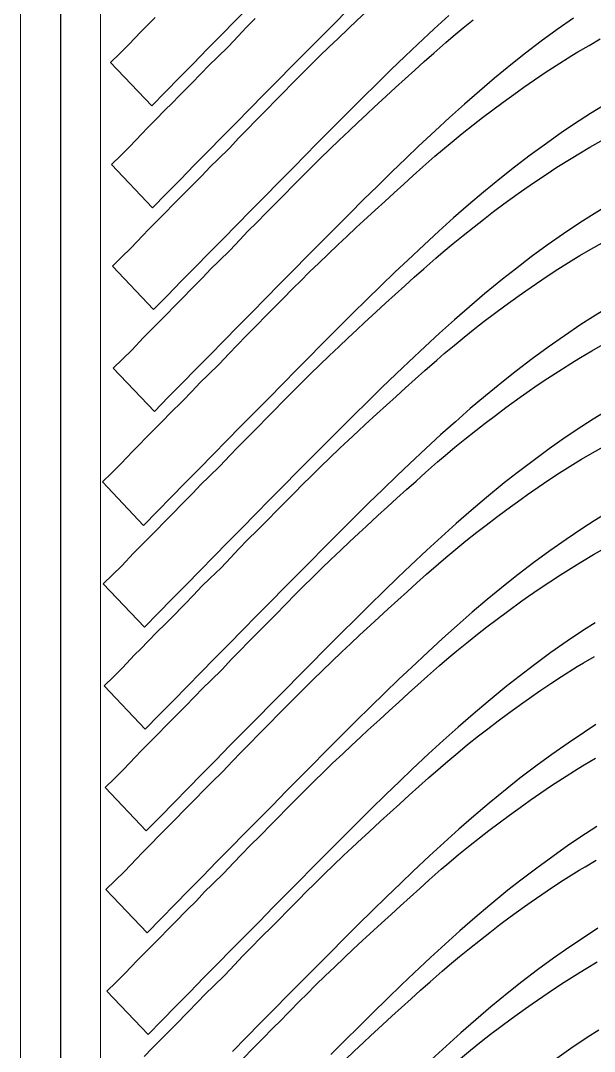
# Model space of a CAD drawing. Header units: millimetres. Extents: x -10628 to 24720, y -21829 to 4032.
# Drawn here: x 13649 to 13937, y -13131 to -12614 of the extents above; entities that cross this region are included whole.
import ezdxf
from ezdxf.enums import TextEntityAlignment as Align
from ezdxf.lldxf.tags import DXFTag

# ---------------------------------------------------------------- set-up
doc = ezdxf.new("R2010")
doc.units = ezdxf.units.MM
doc.layers.add('layer khung van cnc', color=7, linetype='Continuous', lineweight=25, true_color=0xfbf59b)
doc.layers.add('layer mau', color=7, linetype='Continuous')
doc.styles.add('Text Dim', font='arial.ttf')
tags = doc.linetypes.add('KVVIENMAY', pattern='A,46.311228,-10.280676,["KV VIỀN MÁY",Text Dim,S=10.028098,R=0,X=0,Y=-4.346144],-100.988212', length=157.580116).pattern_tags.tags
tags[6] = DXFTag(74, 10)

# ---------------------------------------------------------------- blocks, each defined once
blk = doc.blocks.new('khung van cnc')
at = {"lineweight": 5}
blk.add_lwpolyline([(-193, -99.44), (-193, 2370.56), (-223, 2400.56), (-1463, 2400.56), (-1493, 2370.56), (-1493, -99.44)], close=True, dxfattribs=at)
at = {"color": 1, "linetype": 'KVVIENMAY'}
blk.add_lwpolyline([(-511.88, -84.44), (-213, -84.44), (-213, 2370.56), (-228, 2385.56), (-1458.01, 2385.56), (-1473, 2370.56), (-1473, -84.44), (-1172.83, -84.44)], dxfattribs=at)
at = {"lineweight": 5}
blk.add_lwpolyline([(-513.55, -69.44), (-233, -69.44), (-233, 2370.56), (-1453, 2370.56), (-1453, -69.44), (-1173, -69.44)], dxfattribs=at)
at = {"layer": 'layer mau'}
for tag, p in [('ÁGF', (-518, -155.91)), ('TENFILE', (-518, -268.86)), ('TENFILE', (-518, -381.81)), ('TENFILE', (-518, -494.76))]:
    blk.add_attdef(tag, text='', height=30, dxfattribs=at).set_placement(p, align=Align.MIDDLE_CENTER)

msp = doc.modelspace()

# ---------------------------------------------------------------- linework, layer by layer
for points in [[(13763.631, -12606.686, 0), (13756.643, -12613.79, 0), (13749.659, -12620.896, 0), (13742.677, -12628.005, 0), (13735.698, -12635.115, 0), (13728.719, -12642.227, 0), (13721.742, -12649.34, 0), (13714.765, -12656.454, 0), (13694.114, -12634.671, 0), (13698.774, -12630.184, 0.327), (13703.367, -12625.631, 0.462), (13709.351, -12619.248, 0), (13712.293, -12616.27, 0), (13716.443, -12612.07, 0)], [(13813.136, -12608.258, 0), (13806.102, -12615.316, 0), (13796.598, -12624.9, 0), (13792.075, -12629.47, 0), (13785.071, -12636.557, 0), (13778.072, -12643.649, 0), (13771.077, -12650.745, 0), (13764.086, -12657.845, 0), (13757.099, -12664.948, 0), (13750.115, -12672.054, 0), (13743.133, -12679.163, 0), (13736.153, -12686.274, 0), (13729.175, -12693.386, 0), (13722.198, -12700.499, 0), (13715.221, -12707.612, 0), (13694.57, -12685.829, 0), (13699.23, -12681.343, 0.327), (13703.823, -12676.789, 0.462), (13709.807, -12670.407, 0), (13712.749, -12667.429, 0), (13716.899, -12663.229, 0), (13721.238, -12658.837, 0), (13725.137, -12654.89, 0), (13728.481, -12651.505, 0), (13734.89, -12645.007, 0), (13739.462, -12640.353, 0), (13743.61, -12635.914, 0.685), (13747.609, -12632.063, 0), (13753.288, -12626.567, 0.402), (13758.098, -12621.388, 0), (13762.194, -12617.098, -0.176), (13766.722, -12612.477, -0.203)], [(13863.848, -12611.049, 0), (13856.507, -12617.792, 0), (13848.299, -12625.492, 0), (13842.019, -12631.481, 0), (13834.854, -12638.407, 0), (13827.732, -12645.376, 0), (13820.647, -12652.382, 0), (13813.592, -12659.417, 0), (13806.558, -12666.475, 0), (13797.054, -12676.058, 0), (13792.531, -12680.629, 0), (13785.527, -12687.716, 0), (13778.528, -12694.808, 0), (13771.533, -12701.904, 0), (13764.542, -12709.003, 0), (13757.555, -12716.107, 0), (13750.571, -12723.213, 0), (13743.589, -12730.322, 0), (13736.609, -12737.432, 0), (13729.631, -12744.544, 0), (13722.654, -12751.657, 0), (13715.677, -12758.771, 0), (13695.026, -12736.988, 0), (13699.686, -12732.501, 0.327), (13704.279, -12727.948, 0.462), (13710.263, -12721.565, 0), (13713.205, -12718.587, 0), (13717.354, -12714.387, 0), (13721.693, -12709.995, 0), (13725.593, -12706.048, 0), (13728.937, -12702.664, 0), (13735.346, -12696.165, 0), (13739.918, -12691.512, 0), (13744.066, -12687.072, 0.685), (13748.064, -12683.221, 0), (13753.744, -12677.725, 0.402), (13758.553, -12672.547, 0), (13762.65, -12668.257, -0.176), (13767.178, -12663.636, -0.203), (13771.732, -12659.055, -0.129), (13777.979, -12652.777, 0), (13780.828, -12649.884, 0.027), (13785.353, -12645.265, 0.028), (13790.984, -12639.542, 0), (13794.451, -12636.066, -0.012), (13799.049, -12631.518, -0.017), (13803.678, -12627.003, -0.014), (13808.334, -12622.515, -0.007), (13813.354, -12617.73, 0), (13817.714, -12613.611, 0.002), (13822.435, -12609.192, 0.001)], [(13926.462, -12612.357, 0), (13918.305, -12618.088, 0), (13910.262, -12623.979, 0), (13902.334, -12630.023, 0), (13895.85, -12635.143, 0), (13886.82, -12642.539, 0), (13879.223, -12648.988, 0), (13871.72, -12655.549, 0), (13864.304, -12662.207, 0), (13856.963, -12668.95, 0), (13848.755, -12676.651, 0), (13842.475, -12682.64, 0), (13835.31, -12689.565, 0), (13828.188, -12696.534, 0), (13821.103, -12703.54, 0), (13814.047, -12710.575, 0), (13807.014, -12717.633, 0), (13797.509, -12727.217, 0), (13792.986, -12731.788, 0), (13785.982, -12738.874, 0), (13778.983, -12745.966, 0), (13771.989, -12753.062, 0), (13764.998, -12760.162, 0), (13758.011, -12767.265, 0), (13751.027, -12774.372, 0), (13744.045, -12781.48, 0), (13737.065, -12788.591, 0), (13730.087, -12795.703, 0), (13723.109, -12802.816, 0), (13716.133, -12809.929, 0), (13695.482, -12788.146, 0), (13700.142, -12783.66, 0.327), (13704.734, -12779.107, 0.462), (13710.718, -12772.724, 0), (13713.661, -12769.746, 0), (13717.81, -12765.546, 0), (13722.149, -12761.154, 0), (13726.049, -12757.207, 0), (13729.392, -12753.822, 0), (13735.801, -12747.324, 0), (13740.374, -12742.67, 0), (13744.521, -12738.231, 0.685), (13748.52, -12734.38, 0), (13754.2, -12728.884, 0.402), (13759.009, -12723.705, 0), (13763.106, -12719.415, -0.176), (13767.633, -12714.794, -0.203), (13772.187, -12710.214, -0.129), (13778.435, -12703.935, 0), (13781.283, -12701.043, 0.027), (13785.809, -12696.423, 0.028), (13791.44, -12690.7, 0), (13794.906, -12687.225, -0.012), (13799.504, -12682.677, -0.017), (13804.133, -12678.161, -0.014), (13808.79, -12673.674, -0.007), (13813.809, -12668.888, 0), (13818.169, -12664.77, 0.002), (13822.89, -12660.35, 0.001), (13826.46, -12657.037, 0), (13832.396, -12651.58, -0.001), (13837.175, -12647.224, -0.001), (13841.964, -12642.877, 0), (13846.79, -12638.505, 0), (13851.552, -12634.196, 0), (13856.364, -12629.876, 0), (13862.389, -12624.574, 0), (13866.114, -12621.379, 0), (13871.072, -12617.227, 0), (13876.082, -12613.136, 0)], [(13946.148, -12653.398, 0), (13935.017, -12660.266, 0), (13929.263, -12663.99, 0), (13920.992, -12669.553, 0), (13912.835, -12675.284, 0), (13904.792, -12681.176, 0), (13896.864, -12687.22, 0), (13890.38, -12692.34, 0), (13881.35, -12699.735, 0), (13873.753, -12706.185, 0), (13866.251, -12712.745, 0), (13858.834, -12719.404, 0), (13851.494, -12726.147, 0), (13843.285, -12733.847, 0), (13837.005, -12739.836, 0), (13829.84, -12746.762, 0), (13822.719, -12753.731, 0), (13815.634, -12760.737, 0), (13808.578, -12767.772, 0), (13801.545, -12774.83, 0), (13792.04, -12784.413, 0), (13787.517, -12788.984, 0), (13780.513, -12796.071, 0), (13773.514, -12803.163, 0), (13766.519, -12810.259, 0), (13759.529, -12817.359, 0), (13752.541, -12824.462, 0), (13745.557, -12831.568, 0), (13738.575, -12838.677, 0), (13731.596, -12845.787, 0), (13724.617, -12852.899, 0), (13717.64, -12860.012, 0), (13710.663, -12867.126, 0), (13690.012, -12845.343, 0), (13694.672, -12840.856, 0.327), (13699.265, -12836.303, 0.462), (13705.249, -12829.92, 0), (13708.191, -12826.942, 0), (13712.341, -12822.742, 0), (13716.68, -12818.35, 0), (13720.579, -12814.403, 0), (13723.923, -12811.019, 0), (13730.332, -12804.52, 0), (13734.905, -12799.867, 0), (13739.052, -12795.427, 0.685), (13743.051, -12791.576, 0), (13748.73, -12786.081, 0.402), (13753.54, -12780.902, 0), (13757.636, -12776.612, -0.176), (13762.164, -12771.991, -0.203), (13766.718, -12767.41, -0.129), (13772.965, -12761.132, 0), (13775.814, -12758.239, 0.027), (13780.339, -12753.62, 0.028), (13785.97, -12747.897, 0), (13789.437, -12744.421, -0.012), (13794.035, -12739.873, -0.017), (13798.664, -12735.358, -0.014), (13803.32, -12730.87, -0.007), (13808.34, -12726.085, 0), (13812.7, -12721.966, 0.002), (13817.421, -12717.547, 0.001), (13820.991, -12714.233, 0), (13826.927, -12708.777, -0.001), (13831.705, -12704.42, -0.001), (13836.494, -12700.074, 0), (13841.321, -12695.701, 0), (13846.082, -12691.393, 0), (13850.895, -12687.073, 0), (13856.92, -12681.771, 0), (13860.645, -12678.576, 0), (13865.603, -12674.423, 0), (13870.612, -12670.333, 0), (13876.083, -12665.975, 0), (13880.77, -12662.325, 0), (13885.913, -12658.404, 0), (13891.098, -12654.54, 0), (13898.293, -12649.322, 0), (13901.596, -12646.982, 0), (13906.91, -12643.293, 0), (13912.271, -12639.674, 0), (13917.683, -12636.131, 0), (13925.64, -12631.134, 0), (13928.668, -12629.302, 0), (13934.243, -12626.025, 0), (13939.869, -12622.833, 0)], [(13946.604, -12704.556, 0), (13935.473, -12711.425, 0), (13929.719, -12715.149, 0), (13921.448, -12720.712, 0), (13913.291, -12726.443, 0), (13905.248, -12732.334, 0), (13897.32, -12738.378, 0), (13890.836, -12743.499, 0), (13881.806, -12750.894, 0), (13874.209, -12757.343, 0), (13866.707, -12763.904, 0), (13859.29, -12770.562, 0), (13851.95, -12777.306, 0), (13843.741, -12785.006, 0), (13837.461, -12790.995, 0), (13830.296, -12797.92, 0), (13823.174, -12804.889, 0), (13816.089, -12811.895, 0), (13809.034, -12818.93, 0), (13802, -12825.988, 0), (13792.496, -12835.572, 0), (13787.973, -12840.143, 0), (13780.969, -12847.229, 0), (13773.97, -12854.321, 0), (13766.975, -12861.417, 0), (13759.984, -12868.517, 0), (13752.997, -12875.62, 0), (13746.013, -12882.727, 0), (13739.031, -12889.835, 0), (13732.051, -12896.946, 0), (13725.073, -12904.058, 0), (13718.096, -12911.171, 0), (13711.119, -12918.284, 0), (13690.468, -12896.501, 0), (13695.128, -12892.015, 0.327), (13699.721, -12887.462, 0.462), (13705.705, -12881.079, 0), (13708.647, -12878.101, 0), (13712.796, -12873.901, 0), (13717.136, -12869.509, 0), (13721.035, -12865.562, 0), (13724.379, -12862.178, 0), (13730.788, -12855.679, 0), (13735.36, -12851.025, 0), (13739.508, -12846.586, 0.685), (13743.507, -12842.735, 0), (13749.186, -12837.239, 0.402), (13753.995, -12832.06, 0), (13758.092, -12827.771, -0.176), (13762.62, -12823.149, -0.203), (13767.174, -12818.569, -0.129), (13773.421, -12812.29, 0), (13776.27, -12809.398, 0.027), (13780.795, -12804.778, 0.028), (13786.426, -12799.055, 0), (13789.893, -12795.58, -0.012), (13794.491, -12791.032, -0.017), (13799.12, -12786.516, -0.014), (13803.776, -12782.029, -0.007), (13808.796, -12777.243, 0), (13813.156, -12773.125, 0.002), (13817.877, -12768.705, 0.001), (13821.447, -12765.392, 0), (13827.382, -12759.935, -0.001), (13832.161, -12755.579, -0.001), (13836.95, -12751.233, 0), (13841.777, -12746.86, 0), (13846.538, -12742.551, 0), (13851.35, -12738.231, 0), (13857.375, -12732.929, 0), (13861.101, -12729.735, 0), (13866.058, -12725.582, 0), (13871.068, -12721.491, 0), (13876.539, -12717.133, 0), (13881.226, -12713.483, 0), (13886.369, -12709.563, 0), (13891.554, -12705.698, 0), (13898.749, -12700.481, 0), (13902.052, -12698.14, 0), (13907.366, -12694.452, 0), (13912.727, -12690.832, 0), (13918.138, -12687.289, 0), (13926.096, -12682.293, 0), (13929.123, -12680.461, 0), (13934.699, -12677.183, 0), (13940.325, -12673.991, 0)], [(13947.06, -12755.715, 0), (13935.929, -12762.584, 0), (13930.175, -12766.307, 0), (13921.904, -12771.871, 0), (13913.747, -12777.602, 0), (13905.704, -12783.493, 0), (13897.776, -12789.537, 0), (13891.292, -12794.657, 0), (13882.262, -12802.052, 0), (13874.665, -12808.502, 0), (13867.163, -12815.062, 0), (13859.746, -12821.721, 0), (13852.405, -12828.464, 0), (13844.197, -12836.164, 0), (13837.917, -12842.154, 0), (13830.752, -12849.079, 0), (13823.63, -12856.048, 0), (13816.545, -12863.054, 0), (13809.489, -12870.089, 0), (13802.456, -12877.147, 0), (13792.952, -12886.73, 0), (13788.429, -12891.301, 0), (13781.424, -12898.388, 0), (13774.425, -12905.48, 0), (13767.431, -12912.576, 0), (13760.44, -12919.676, 0), (13753.453, -12926.779, 0), (13746.469, -12933.885, 0), (13739.487, -12940.994, 0), (13732.507, -12948.104, 0), (13725.529, -12955.216, 0), (13718.551, -12962.329, 0), (13711.575, -12969.443, 0), (13690.924, -12947.66, 0), (13695.584, -12943.173, 0.327), (13700.177, -12938.62, 0.462), (13706.161, -12932.237, 0), (13709.103, -12929.259, 0), (13713.252, -12925.059, 0), (13717.591, -12920.668, 0), (13721.491, -12916.72, 0), (13724.835, -12913.336, 0), (13731.243, -12906.838, 0), (13735.816, -12902.184, 0), (13739.963, -12897.745, 0.685), (13743.962, -12893.893, 0), (13749.642, -12888.398, 0.402), (13754.451, -12883.219, 0), (13758.548, -12878.929, -0.176), (13763.076, -12874.308, -0.203), (13767.629, -12869.728, -0.129), (13773.877, -12863.449, 0), (13776.726, -12860.557, 0.027), (13781.251, -12855.937, 0.028), (13786.882, -12850.214, 0), (13790.348, -12846.738, -0.012), (13794.947, -12842.19, -0.017), (13799.576, -12837.675, -0.014), (13804.232, -12833.188, -0.007), (13809.252, -12828.402, 0), (13813.612, -12824.283, 0.002), (13818.332, -12819.864, 0.001), (13821.902, -12816.55, 0), (13827.838, -12811.094, -0.001), (13832.617, -12806.737, -0.001), (13837.406, -12802.391, 0), (13842.232, -12798.018, 0), (13846.994, -12793.71, 0), (13851.806, -12789.39, 0), (13857.831, -12784.088, 0), (13861.556, -12780.893, 0), (13866.514, -12776.74, 0), (13871.524, -12772.65, 0), (13876.995, -12768.292, 0), (13881.681, -12764.642, 0), (13886.824, -12760.721, 0), (13892.01, -12756.857, 0), (13899.204, -12751.639, 0), (13902.508, -12749.299, 0), (13907.822, -12745.61, 0), (13913.183, -12741.991, 0), (13918.594, -12738.448, 0), (13926.552, -12733.451, 0), (13929.579, -12731.62, 0), (13935.155, -12728.342, 0), (13940.78, -12725.15, 0)], [(13947.516, -12806.873, 0), (13936.384, -12813.742, 0), (13930.631, -12817.466, 0), (13922.359, -12823.029, 0), (13914.202, -12828.76, 0), (13906.16, -12834.651, 0), (13898.232, -12840.696, 0), (13891.748, -12845.816, 0), (13882.718, -12853.211, 0), (13875.121, -12859.661, 0), (13867.618, -12866.221, 0), (13860.202, -12872.879, 0), (13852.861, -12879.623, 0), (13844.652, -12887.323, 0), (13838.372, -12893.312, 0), (13831.208, -12900.237, 0), (13824.086, -12907.207, 0), (13817.001, -12914.212, 0), (13809.945, -12921.248, 0), (13802.912, -12928.305, 0), (13793.407, -12937.889, 0), (13788.884, -12942.46, 0), (13781.88, -12949.547, 0), (13774.881, -12956.638, 0), (13767.887, -12963.734, 0), (13760.896, -12970.834, 0), (13753.909, -12977.938, 0), (13746.924, -12985.044, 0), (13739.943, -12992.152, 0), (13732.963, -12999.263, 0), (13725.985, -13006.375, 0), (13719.007, -13013.488, 0), (13712.03, -13020.602, 0), (13691.379, -12998.818, 0), (13696.04, -12994.332, 0.327), (13700.632, -12989.779, 0.462), (13706.616, -12983.396, 0), (13709.559, -12980.418, 0), (13713.708, -12976.218, 0), (13718.047, -12971.826, 0), (13721.947, -12967.879, 0), (13725.29, -12964.495, 0), (13731.699, -12957.996, 0), (13736.272, -12953.342, 0), (13740.419, -12948.903, 0.685), (13744.418, -12945.052, 0), (13750.098, -12939.556, 0.402), (13754.907, -12934.377, 0), (13759.004, -12930.088, -0.176), (13763.531, -12925.466, -0.203), (13768.085, -12920.886, -0.129), (13774.333, -12914.607, 0), (13777.181, -12911.715, 0.027), (13781.707, -12907.096, 0.028), (13787.338, -12901.372, 0), (13790.804, -12897.897, -0.012), (13795.402, -12893.349, -0.017), (13800.031, -12888.833, -0.014), (13804.687, -12884.346, -0.007), (13809.707, -12879.561, 0), (13814.067, -12875.442, 0.002), (13818.788, -12871.022, 0.001), (13822.358, -12867.709, 0), (13828.294, -12862.253, -0.001), (13833.073, -12857.896, -0.001), (13837.861, -12853.55, 0), (13842.688, -12849.177, 0), (13847.449, -12844.868, 0), (13852.262, -12840.549, 0), (13858.287, -12835.247, 0), (13862.012, -12832.052, 0), (13866.97, -12827.899, 0), (13871.98, -12823.808, 0), (13877.45, -12819.451, 0), (13882.137, -12815.8, 0), (13887.28, -12811.88, 0), (13892.466, -12808.015, 0), (13899.66, -12802.798, 0), (13902.964, -12800.457, 0), (13908.278, -12796.769, 0), (13913.639, -12793.149, 0), (13919.05, -12789.606, 0), (13927.007, -12784.61, 0), (13930.035, -12782.778, 0), (13935.61, -12779.5, 0), (13941.236, -12776.308, 0)], [(13947.971, -12858.032, 0), (13936.84, -12864.901, 0), (13931.087, -12868.625, 0), (13922.815, -12874.188, 0), (13914.658, -12879.919, 0), (13906.616, -12885.81, 0), (13898.688, -12891.854, 0), (13892.203, -12896.974, 0), (13883.173, -12904.369, 0), (13875.576, -12910.819, 0), (13868.074, -12917.38, 0), (13860.657, -12924.038, 0), (13853.317, -12930.781, 0), (13845.108, -12938.481, 0), (13838.828, -12944.471, 0), (13831.663, -12951.396, 0), (13824.542, -12958.365, 0), (13817.457, -12965.371, 0), (13810.401, -12972.406, 0), (13803.368, -12979.464, 0), (13793.863, -12989.048, 0), (13789.34, -12993.618, 0), (13782.336, -13000.705, 0), (13775.337, -13007.797, 0), (13768.342, -13014.893, 0), (13761.352, -13021.993, 0), (13754.364, -13029.096, 0), (13747.38, -13036.202, 0), (13740.398, -13043.311, 0), (13733.419, -13050.422, 0), (13726.44, -13057.534, 0), (13719.463, -13064.647, 0), (13712.486, -13071.76, 0), (13691.835, -13049.977, 0), (13696.495, -13045.491, 0.327), (13701.088, -13040.937, 0.462), (13707.072, -13034.555, 0), (13710.014, -13031.577, 0), (13714.164, -13027.377, 0), (13718.503, -13022.985, 0), (13722.403, -13019.038, 0), (13725.746, -13015.653, 0), (13732.155, -13009.155, 0), (13736.728, -13004.501, 0), (13740.875, -13000.062, 0.685), (13744.874, -12996.211, 0), (13750.553, -12990.715, 0.402), (13755.363, -12985.536, 0), (13759.459, -12981.246, -0.176), (13763.987, -12976.625, -0.203), (13768.541, -12972.045, -0.129), (13774.789, -12965.766, 0), (13777.637, -12962.874, 0.027), (13782.162, -12958.254, 0.028), (13787.793, -12952.531, 0), (13791.26, -12949.056, -0.012), (13795.858, -12944.508, -0.017), (13800.487, -12939.992, -0.014), (13805.143, -12935.505, -0.007), (13810.163, -12930.719, 0), (13814.523, -12926.601, 0.002), (13819.244, -12922.181, 0.001), (13822.814, -12918.867, 0), (13828.75, -12913.411, -0.001), (13833.529, -12909.054, -0.001), (13838.317, -12904.708, 0), (13843.144, -12900.336, 0), (13847.905, -12896.027, 0), (13852.718, -12891.707, 0), (13858.743, -12886.405, 0), (13862.468, -12883.21, 0), (13867.426, -12879.058, 0), (13872.435, -12874.967, 0), (13877.906, -12870.609, 0), (13882.593, -12866.959, 0), (13887.736, -12863.038, 0), (13892.922, -12859.174, 0), (13900.116, -12853.956, 0), (13903.419, -12851.616, 0), (13908.733, -12847.927, 0), (13914.095, -12844.308, 0), (13919.506, -12840.765, 0), (13927.463, -12835.768, 0), (13930.491, -12833.937, 0), (13936.066, -12830.659, 0), (13941.692, -12827.467, 0)], [(13937.296, -12916.059, 0), (13931.542, -12919.783, 0), (13923.271, -12925.346, 0), (13915.114, -12931.077, 0), (13907.071, -12936.969, 0), (13899.143, -12943.013, 0), (13892.659, -12948.133, 0), (13883.629, -12955.528, 0), (13876.032, -12961.978, 0), (13868.53, -12968.538, 0), (13861.113, -12975.197, 0), (13853.773, -12981.94, 0), (13845.564, -12989.64, 0), (13839.284, -12995.629, 0), (13832.119, -13002.555, 0), (13824.998, -13009.524, 0), (13817.913, -13016.529, 0), (13810.857, -13023.565, 0), (13803.823, -13030.622, 0), (13794.319, -13040.206, 0), (13789.796, -13044.777, 0), (13782.792, -13051.864, 0), (13775.793, -13058.955, 0), (13768.798, -13066.051, 0), (13761.807, -13073.151, 0), (13754.82, -13080.255, 0), (13747.836, -13087.361, 0), (13740.854, -13094.47, 0), (13733.874, -13101.58, 0), (13726.896, -13108.692, 0), (13719.919, -13115.805, 0), (13712.942, -13122.919, 0), (13692.291, -13101.136, 0), (13696.951, -13096.649, 0.327), (13701.544, -13092.096, 0.462), (13707.528, -13085.713, 0), (13710.47, -13082.735, 0), (13714.62, -13078.535, 0), (13718.959, -13074.143, 0), (13722.858, -13070.196, 0), (13726.202, -13066.812, 0), (13732.611, -13060.313, 0), (13737.184, -13055.66, 0), (13741.331, -13051.22, 0.685), (13745.33, -13047.369, 0), (13751.009, -13041.873, 0.402), (13755.819, -13036.694, 0), (13759.915, -13032.405, -0.176), (13764.443, -13027.783, -0.203), (13768.997, -13023.203, -0.129), (13775.244, -13016.925, 0), (13778.093, -13014.032, 0.027), (13782.618, -13009.413, 0.028), (13788.249, -13003.689, 0), (13791.716, -13000.214, -0.012), (13796.314, -12995.666, -0.017), (13800.943, -12991.151, -0.014), (13805.599, -12986.663, -0.007), (13810.619, -12981.878, 0), (13814.979, -12977.759, 0.002), (13819.7, -12973.339, 0.001), (13823.27, -12970.026, 0), (13829.206, -12964.57, -0.001), (13833.984, -12960.213, -0.001), (13838.773, -12955.867, 0), (13843.6, -12951.494, 0), (13848.361, -12947.186, 0), (13853.174, -12942.866, 0), (13859.199, -12937.564, 0), (13862.924, -12934.369, 0), (13867.882, -12930.216, 0), (13872.891, -12926.125, 0), (13878.362, -12921.768, 0), (13883.049, -12918.117, 0), (13888.192, -12914.197, 0), (13893.377, -12910.333, 0), (13900.572, -12905.115, 0), (13903.875, -12902.774, 0), (13909.189, -12899.086, 0), (13914.55, -12895.467, 0), (13919.962, -12891.924, 0), (13927.919, -12886.927, 0), (13930.946, -12885.095, 0), (13936.522, -12881.817, 0), (13942.148, -12878.625, 0)], [(13710.926, -13133.894, 0), (13715.075, -13129.694, 0), (13719.415, -13125.302, 0), (13723.314, -13121.355, 0), (13726.658, -13117.97, 0), (13733.067, -13111.472, 0), (13737.639, -13106.818, 0), (13741.787, -13102.379, 0.685), (13745.786, -13098.528, 0), (13751.465, -13093.032, 0.402), (13756.274, -13087.853, 0), (13760.371, -13083.563, -0.176), (13764.899, -13078.942, -0.203), (13769.453, -13074.362, -0.129), (13775.7, -13068.083, 0), (13778.549, -13065.191, 0.027), (13783.074, -13060.571, 0.028), (13788.705, -13054.848, 0), (13792.172, -13051.373, -0.012), (13796.77, -13046.825, -0.017), (13801.399, -13042.309, -0.014), (13806.055, -13037.822, -0.007), (13811.075, -13033.036, 0), (13815.435, -13028.918, 0.002), (13820.156, -13024.498, 0.001), (13823.726, -13021.185, 0), (13829.661, -13015.728, -0.001), (13834.44, -13011.371, -0.001), (13839.229, -13007.025, 0), (13844.056, -13002.653, 0), (13848.817, -12998.344, 0), (13853.629, -12994.024, 0), (13859.654, -12988.722, 0), (13863.379, -12985.527, 0), (13868.337, -12981.375, 0), (13873.347, -12977.284, 0), (13878.818, -12972.926, 0), (13883.504, -12969.276, 0), (13888.648, -12965.356, 0), (13893.833, -12961.491, 0), (13901.028, -12956.273, 0), (13904.331, -12953.933, 0), (13909.645, -12950.245, 0), (13915.006, -12946.625, 0), (13920.417, -12943.082, 0), (13928.375, -12938.086, 0), (13931.402, -12936.254, 0), (13936.978, -12932.976, 0)], [(13937.752, -12967.218, 0), (13931.998, -12970.942, 0), (13923.727, -12976.505, 0), (13915.57, -12982.236, 0), (13907.527, -12988.127, 0), (13899.599, -12994.171, 0), (13893.115, -12999.291, 0), (13884.085, -13006.686, 0), (13876.488, -13013.136, 0), (13868.986, -13019.697, 0), (13861.569, -13026.355, 0), (13854.229, -13033.098, 0), (13846.02, -13040.798, 0), (13839.74, -13046.788, 0), (13832.575, -13053.713, 0), (13825.453, -13060.682, 0), (13818.368, -13067.688, 0), (13811.313, -13074.723, 0), (13804.279, -13081.781, 0), (13794.775, -13091.365, 0), (13790.252, -13095.935, 0), (13783.248, -13103.022, 0), (13776.249, -13110.114, 0), (13769.254, -13117.21, 0), (13762.263, -13124.31, 0), (13755.276, -13131.413, 0)], [(13760.827, -13134.722, -0.176), (13765.354, -13130.101, -0.203), (13769.908, -13125.52, -0.129), (13776.156, -13119.242, 0), (13779.005, -13116.349, 0.027), (13783.53, -13111.73, 0.028), (13789.161, -13106.007, 0), (13792.627, -13102.531, -0.012), (13797.226, -13097.983, -0.017), (13801.854, -13093.468, -0.014), (13806.511, -13088.98, -0.007), (13811.531, -13084.195, 0), (13815.89, -13080.076, 0.002), (13820.611, -13075.657, 0.001), (13824.181, -13072.343, 0), (13830.117, -13066.887, -0.001), (13834.896, -13062.53, -0.001), (13839.685, -13058.184, 0), (13844.511, -13053.811, 0), (13849.273, -13049.503, 0), (13854.085, -13045.183, 0), (13860.11, -13039.881, 0), (13863.835, -13036.686, 0), (13868.793, -13032.533, 0), (13873.803, -13028.443, 0), (13879.273, -13024.085, 0), (13883.96, -13020.435, 0), (13889.103, -13016.514, 0), (13894.289, -13012.65, 0), (13901.483, -13007.432, 0), (13904.787, -13005.092, 0), (13910.101, -13001.403, 0), (13915.462, -12997.784, 0), (13920.873, -12994.241, 0), (13928.831, -12989.244, 0), (13931.858, -12987.412, 0), (13937.433, -12984.135, 0)], [(13938.208, -13018.376, 0), (13932.454, -13022.1, 0), (13924.183, -13027.663, 0), (13916.026, -13033.394, 0), (13907.983, -13039.286, 0), (13900.055, -13045.33, 0), (13893.571, -13050.45, 0), (13884.541, -13057.845, 0), (13876.944, -13064.295, 0), (13869.441, -13070.855, 0), (13862.025, -13077.514, 0), (13854.684, -13084.257, 0), (13846.476, -13091.957, 0), (13840.196, -13097.946, 0), (13833.031, -13104.872, 0), (13825.909, -13111.841, 0), (13818.824, -13118.847, 0), (13811.768, -13125.882, 0), (13804.735, -13132.94, 0)], [(13811.986, -13135.353, 0), (13816.346, -13131.235, 0.002), (13821.067, -13126.815, 0.001), (13824.637, -13123.502, 0), (13830.573, -13118.045, -0.001), (13835.352, -13113.689, -0.001), (13840.14, -13109.342, 0), (13844.967, -13104.97, 0), (13849.728, -13100.661, 0), (13854.541, -13096.341, 0), (13860.566, -13091.039, 0), (13864.291, -13087.845, 0), (13869.249, -13083.692, 0), (13874.258, -13079.601, 0), (13879.729, -13075.243, 0), (13884.416, -13071.593, 0), (13889.559, -13067.673, 0), (13894.745, -13063.808, 0), (13901.939, -13058.591, 0), (13905.243, -13056.25, 0), (13910.557, -13052.562, 0), (13915.918, -13048.942, 0), (13921.329, -13045.399, 0), (13929.286, -13040.403, 0), (13932.314, -13038.571, 0), (13937.889, -13035.293, 0)], [(13938.663, -13069.535, 0), (13932.91, -13073.259, 0), (13924.638, -13078.822, 0), (13916.481, -13084.553, 0), (13908.439, -13090.444, 0), (13900.511, -13096.488, 0), (13894.027, -13101.609, 0), (13884.996, -13109.004, 0), (13877.399, -13115.453, 0), (13869.897, -13122.014, 0), (13862.481, -13128.672, 0), (13855.14, -13135.415, 0)], [(13869.705, -13134.85, 0), (13874.714, -13130.76, 0), (13880.185, -13126.402, 0), (13884.872, -13122.752, 0), (13890.015, -13118.831, 0), (13895.201, -13114.967, 0), (13902.395, -13109.749, 0), (13905.698, -13107.409, 0), (13911.012, -13103.72, 0), (13916.373, -13100.101, 0), (13921.785, -13096.558, 0), (13929.742, -13091.561, 0), (13932.77, -13089.73, 0), (13938.345, -13086.452, 0)], [(13939.119, -13120.694, 0), (13933.366, -13124.417, 0), (13925.094, -13129.981, 0), (13916.937, -13135.711, 0)]]:
    msp.add_polyline3d(points)

# ---------------------------------------------------------------- block references
at = {"layer": 'layer khung van cnc'}
msp.add_blockref('khung van cnc', (15142.01, -13649.743), dxfattribs=at)

doc.saveas('drawing.dxf')
